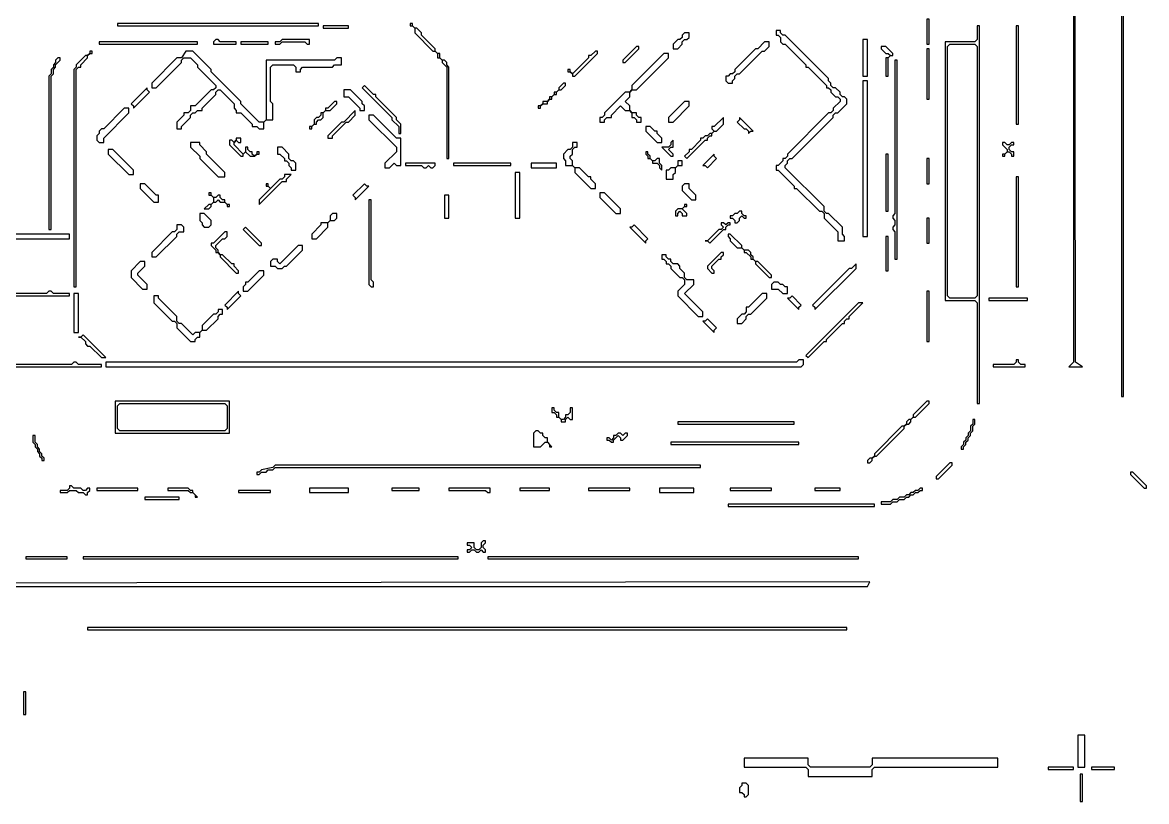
# Model space of a CAD drawing. Header units: metres. Extents: x 0 to 1023, y 1 to 1024.
# Drawn here: x 518.5 to 1010, y 17 to 357.5 of the extents above; entities that cross this region are included whole.
import ezdxf

# ---------------------------------------------------------------- set-up
doc = ezdxf.new("R2010")
doc.units = ezdxf.units.M
doc.layers.add('A-DETAIL', color=2, linetype='Continuous')
doc.layers.add('A-WALL', color=1, linetype='Continuous')

msp = doc.modelspace()

# ---------------------------------------------------------------- linework, layer by layer
at = {"layer": 'A-DETAIL'}
for points in [[(978, 850), (978, 209), (976, 207), (982, 207), (979, 209), (978, 850)], [(999, 372), (999, 194), (1000, 194), (1000, 372), (999, 372)], [(914, 359), (914, 348), (915, 348), (915, 359), (914, 359)], [(560, 357), (560, 356), (648, 356), (648, 357), (560, 357)], [(650, 356), (650, 355), (661, 355), (661, 356), (650, 356)], [(688, 357), (688, 356), (689, 356), (690, 355), (690, 353), (698, 345), (699, 345), (700, 344), (700, 342), (701, 342), (702, 341), (702, 340), (704, 338), (704, 298), (705, 298), (705, 338), (704, 339), (704, 340), (703, 341), (702, 341), (701, 342), (701, 344), (700, 344), (699, 345), (699, 346), (693, 352), (693, 353), (691, 355), (690, 355), (689, 356), (689, 357), (688, 357)], [(936, 356), (936, 350), (935, 349), (922, 349), (922, 236), (935, 236), (936, 235), (936, 191), (937, 191), (937, 356), (936, 356)], [(953, 356), (953, 313), (954, 313), (954, 356), (953, 356)], [(552, 349), (552, 348), (595, 348), (595, 349), (552, 349)], [(602, 349), (602, 348), (612, 348), (612, 349), (605, 349), (604, 350), (603, 350), (602, 349)], [(614, 349), (614, 348), (626, 348), (626, 349), (614, 349)], [(629, 349), (629, 348), (631, 348), (632, 349), (642, 349), (643, 348), (644, 348), (644, 350), (632, 350), (631, 349), (629, 349)], [(549, 345), (548, 345), (548, 344), (547, 343), (546, 343), (542, 339), (542, 338), (541, 337), (541, 242), (542, 242), (542, 337), (543, 338), (544, 338), (544, 339), (547, 342), (547, 343), (548, 344), (549, 344), (549, 345)], [(770, 345), (769, 345), (767, 343), (766, 343), (766, 342), (759, 335), (758, 336), (758, 337), (757, 337), (757, 336), (758, 336), (759, 335), (759, 334), (760, 334), (770, 344), (770, 345)], [(788, 347), (787, 347), (781, 341), (781, 340), (782, 340), (788, 346), (788, 347)], [(894, 347), (894, 346), (896, 344), (897, 344), (898, 343), (897, 342), (896, 342), (896, 334), (897, 334), (897, 342), (898, 343), (899, 343), (899, 344), (896, 347), (894, 347)], [(914, 346), (914, 324), (915, 324), (915, 346), (914, 346)], [(924, 348), (935, 348), (936, 347), (936, 238), (935, 237), (924, 237), (923, 238), (923, 347), (924, 348)], [(535, 342), (534, 342), (533, 341), (533, 340), (532, 339), (532, 338), (531, 337), (531, 335), (530, 334), (530, 267), (531, 267), (531, 334), (532, 335), (532, 337), (533, 338), (533, 339), (535, 341), (535, 342)], [(900, 341), (900, 274), (899, 273), (899, 272), (900, 271), (900, 269), (899, 268), (899, 267), (900, 266), (900, 254), (901, 254), (901, 341), (900, 341)], [(668, 330), (667, 329), (680, 316), (680, 315), (683, 312), (683, 309), (684, 309), (684, 313), (682, 315), (682, 316), (673, 325), (673, 326), (672, 326), (668, 330)], [(756, 331), (755, 331), (753, 329), (753, 328), (752, 327), (751, 327), (751, 326), (750, 325), (749, 325), (749, 324), (748, 323), (746, 323), (746, 322), (745, 321), (744, 321), (744, 320), (745, 320), (745, 321), (746, 322), (748, 322), (748, 323), (749, 324), (750, 324), (750, 325), (751, 326), (752, 326), (752, 327), (753, 328), (754, 328), (756, 330), (756, 331)], [(573, 329), (566, 322), (567, 321), (567, 320), (574, 327), (573, 328), (573, 329)], [(656, 323), (655, 323), (652, 320), (651, 320), (651, 319), (650, 318), (649, 318), (649, 317), (648, 316), (647, 316), (646, 315), (646, 313), (645, 312), (644, 312), (644, 311), (645, 311), (645, 312), (646, 313), (647, 313), (647, 314), (648, 315), (649, 315), (650, 316), (650, 318), (651, 319), (653, 319), (656, 322), (656, 323)], [(664, 319), (659, 314), (658, 314), (652, 308), (652, 307), (654, 307), (654, 308), (660, 314), (661, 314), (664, 317), (664, 319)], [(825, 316), (821, 312), (820, 312), (820, 311), (821, 310), (820, 309), (819, 309), (818, 308), (817, 308), (816, 307), (815, 307), (815, 306), (811, 302), (810, 302), (810, 301), (808, 299), (809, 298), (817, 306), (818, 306), (818, 307), (819, 308), (820, 308), (820, 309), (821, 310), (822, 310), (825, 313), (825, 316)], [(832, 316), (832, 315), (831, 314), (834, 311), (835, 311), (836, 310), (836, 309), (837, 310), (838, 310), (832, 316)], [(609, 306), (609, 304), (614, 299), (615, 299), (615, 300), (616, 301), (618, 299), (620, 299), (621, 300), (622, 300), (622, 301), (621, 301), (621, 300), (620, 299), (619, 300), (619, 301), (618, 301), (617, 302), (617, 303), (616, 303), (616, 301), (615, 300), (611, 304), (611, 305), (612, 306), (613, 305), (614, 305), (614, 307), (612, 307), (612, 306), (611, 305), (610, 306), (609, 306)], [(803, 306), (802, 305), (802, 304), (801, 303), (798, 303), (802, 299), (803, 299), (803, 300), (801, 302), (802, 303), (803, 303), (803, 306)], [(947, 305), (947, 304), (949, 302), (949, 301), (948, 300), (947, 300), (947, 299), (948, 299), (948, 300), (949, 301), (950, 301), (951, 300), (951, 299), (952, 299), (952, 301), (951, 301), (950, 302), (950, 303), (951, 304), (952, 304), (952, 305), (951, 305), (950, 304), (949, 304), (948, 305), (947, 305)], [(791, 301), (791, 300), (792, 299), (792, 298), (793, 298), (794, 297), (794, 296), (796, 296), (797, 295), (797, 294), (798, 293), (798, 295), (797, 296), (797, 298), (796, 298), (795, 297), (794, 297), (793, 298), (793, 299), (792, 300), (792, 301), (791, 301)], [(821, 300), (816, 295), (817, 295), (818, 294), (822, 298), (821, 299), (821, 300)], [(896, 300), (896, 275), (897, 275), (897, 300), (896, 300)], [(686, 296), (686, 295), (693, 295), (694, 294), (695, 294), (696, 295), (697, 294), (698, 294), (699, 295), (699, 296), (686, 296)], [(707, 296), (707, 295), (732, 295), (732, 296), (707, 296)], [(914, 298), (914, 287), (915, 287), (915, 298), (914, 298)], [(636, 291), (633, 291), (633, 290), (632, 289), (631, 289), (627, 285), (626, 286), (626, 287), (625, 287), (625, 286), (626, 286), (627, 285), (622, 280), (622, 278), (632, 288), (634, 288), (634, 289), (636, 291)], [(953, 290), (953, 242), (954, 242), (954, 290), (953, 290)], [(670, 286), (669, 286), (668, 287), (663, 282), (664, 281), (664, 280), (670, 286)], [(598, 276), (600, 276), (601, 277), (601, 278), (602, 279), (603, 279), (604, 280), (605, 279), (607, 279), (608, 278), (608, 277), (609, 277), (609, 278), (608, 278), (607, 279), (607, 280), (606, 280), (605, 281), (605, 282), (604, 282), (603, 281), (602, 281), (601, 282), (601, 283), (600, 283), (600, 282), (601, 282), (602, 281), (602, 279), (601, 278), (600, 278), (598, 276)], [(670, 280), (670, 243), (671, 242), (672, 242), (672, 244), (671, 245), (671, 280), (670, 280)], [(809, 278), (808, 278), (808, 277), (807, 276), (805, 276), (804, 275), (804, 273), (805, 273), (805, 274), (806, 275), (807, 274), (807, 273), (809, 273), (809, 274), (807, 276), (808, 277), (809, 277), (809, 278)], [(835, 273), (834, 273), (833, 274), (833, 275), (832, 275), (831, 274), (830, 274), (829, 273), (828, 273), (828, 272), (829, 272), (830, 271), (830, 270), (831, 270), (832, 271), (832, 272), (833, 273), (834, 272), (835, 272), (835, 273)], [(914, 272), (914, 261), (915, 261), (915, 272), (914, 272)], [(607, 266), (602, 261), (601, 261), (601, 260), (603, 258), (603, 257), (604, 257), (605, 256), (605, 255), (612, 248), (613, 248), (613, 249), (611, 251), (611, 252), (610, 252), (606, 256), (605, 256), (604, 257), (604, 258), (603, 259), (603, 260), (606, 263), (607, 263), (608, 264), (608, 266), (607, 266)], [(616, 268), (615, 267), (622, 260), (623, 260), (623, 261), (616, 268)], [(784, 268), (791, 261), (791, 262), (792, 263), (786, 269), (785, 268), (784, 268)], [(828, 270), (827, 270), (826, 269), (825, 270), (824, 270), (824, 269), (825, 268), (824, 267), (823, 267), (818, 262), (817, 262), (818, 262), (819, 261), (825, 267), (826, 267), (826, 268), (827, 269), (828, 269), (828, 270)], [(827, 265), (827, 264), (828, 263), (828, 262), (831, 259), (833, 259), (834, 258), (834, 257), (835, 257), (837, 255), (837, 254), (838, 254), (839, 253), (839, 252), (845, 246), (846, 246), (846, 247), (840, 253), (839, 253), (838, 254), (838, 255), (837, 256), (837, 257), (836, 258), (834, 258), (833, 259), (833, 260), (828, 265), (827, 265)], [(896, 264), (896, 249), (897, 249), (897, 264), (896, 264)], [(825, 257), (824, 257), (818, 251), (818, 250), (820, 248), (821, 248), (821, 249), (820, 250), (820, 251), (823, 254), (824, 254), (824, 255), (825, 256), (825, 257)], [(883, 252), (881, 250), (880, 250), (864, 234), (865, 233), (865, 232), (883, 250), (883, 252)], [(476, 240), (476, 237), (477, 237), (478, 238), (539, 238), (539, 239), (532, 239), (531, 240), (530, 240), (529, 239), (492, 239), (491, 240), (490, 240), (489, 239), (478, 239), (477, 240), (476, 240)], [(613, 240), (607, 234), (608, 233), (608, 232), (614, 238), (613, 239), (613, 240)], [(853, 237), (858, 232), (858, 233), (859, 234), (855, 238), (854, 237), (853, 237)], [(914, 240), (914, 218), (915, 218), (915, 240), (914, 240)], [(941, 237), (941, 236), (958, 236), (958, 237), (941, 237)], [(886, 235), (884, 235), (861, 212), (862, 211), (869, 218), (870, 218), (870, 219), (877, 226), (878, 226), (878, 227), (879, 228), (880, 228), (880, 229), (886, 235)], [(488, 208), (488, 207), (553, 207), (553, 208), (543, 208), (542, 209), (541, 209), (540, 208), (499, 208), (498, 209), (498, 228), (497, 228), (497, 209), (496, 208), (488, 208)], [(816, 227), (821, 222), (821, 223), (822, 224), (818, 228), (817, 227), (816, 227)], [(543, 220), (544, 220), (546, 218), (546, 217), (547, 216), (548, 216), (553, 211), (555, 211), (545, 221), (544, 220), (543, 220)], [(957, 208), (955, 208), (954, 209), (954, 210), (953, 210), (953, 209), (952, 208), (943, 208), (943, 207), (957, 207), (957, 208)], [(559, 192), (559, 178), (609, 178), (609, 192), (559, 192)], [(915, 192), (914, 192), (908, 186), (908, 185), (907, 184), (906, 184), (905, 183), (905, 182), (904, 181), (903, 181), (891, 169), (891, 168), (890, 167), (889, 167), (888, 166), (888, 165), (889, 165), (890, 166), (890, 167), (891, 168), (892, 168), (904, 180), (904, 181), (905, 182), (906, 182), (907, 183), (907, 184), (908, 185), (909, 185), (915, 191), (915, 192)], [(560, 190), (561, 191), (607, 191), (608, 190), (608, 180), (607, 179), (561, 179), (560, 180), (560, 190)], [(750, 189), (750, 187), (751, 187), (752, 186), (752, 185), (753, 185), (754, 184), (754, 183), (756, 183), (756, 184), (757, 185), (758, 184), (759, 184), (759, 189), (758, 189), (758, 187), (757, 186), (756, 186), (756, 185), (755, 184), (754, 184), (753, 185), (753, 187), (752, 187), (751, 188), (751, 189), (750, 189)], [(805, 183), (805, 182), (856, 182), (856, 183), (805, 183)], [(935, 184), (934, 184), (934, 182), (933, 181), (933, 179), (932, 178), (932, 177), (931, 176), (931, 175), (930, 174), (930, 173), (929, 172), (929, 171), (930, 171), (930, 172), (931, 173), (931, 174), (932, 175), (932, 176), (933, 177), (933, 178), (934, 179), (934, 181), (935, 182), (935, 184)], [(523, 177), (523, 174), (524, 173), (524, 172), (525, 171), (525, 170), (526, 169), (526, 168), (527, 167), (527, 166), (528, 166), (528, 167), (527, 168), (527, 169), (526, 170), (526, 171), (525, 172), (525, 173), (524, 174), (524, 177), (523, 177)], [(742, 178), (742, 172), (745, 172), (747, 174), (748, 174), (749, 173), (749, 172), (750, 172), (748, 174), (748, 176), (747, 176), (746, 177), (746, 178), (745, 178), (744, 179), (743, 179), (742, 178)], [(783, 178), (782, 178), (781, 177), (780, 178), (779, 178), (778, 177), (777, 177), (777, 176), (776, 175), (775, 176), (774, 176), (774, 175), (775, 175), (776, 174), (777, 174), (777, 175), (779, 177), (780, 176), (780, 175), (781, 175), (783, 177), (783, 178)], [(802, 174), (802, 173), (858, 173), (858, 174), (802, 174)], [(621, 160), (622, 160), (623, 161), (625, 161), (626, 162), (628, 162), (629, 163), (815, 163), (815, 164), (629, 164), (628, 163), (623, 162), (622, 161), (621, 161), (621, 160)], [(925, 165), (924, 165), (918, 159), (918, 158), (919, 158), (925, 164), (925, 165)], [(1003, 161), (1003, 160), (1009, 154), (1010, 154), (1010, 155), (1004, 161), (1003, 161)], [(535, 152), (538, 152), (539, 153), (542, 153), (543, 152), (545, 152), (546, 151), (547, 151), (547, 152), (548, 153), (548, 154), (547, 154), (546, 153), (545, 153), (544, 154), (541, 154), (540, 155), (539, 155), (539, 154), (538, 153), (535, 153), (535, 152)], [(551, 154), (551, 153), (569, 153), (569, 154), (551, 154)], [(582, 154), (582, 153), (591, 153), (592, 152), (593, 152), (594, 151), (594, 150), (595, 150), (593, 152), (593, 153), (592, 153), (591, 154), (582, 154)], [(613, 153), (613, 152), (627, 152), (627, 153), (613, 153)], [(680, 154), (680, 153), (692, 153), (692, 154), (680, 154)], [(705, 154), (705, 153), (721, 153), (722, 152), (723, 152), (723, 154), (705, 154)], [(736, 154), (736, 153), (749, 153), (749, 154), (736, 154)], [(766, 154), (766, 153), (784, 153), (784, 154), (766, 154)], [(828, 154), (828, 153), (846, 153), (846, 154), (828, 154)], [(865, 154), (865, 153), (876, 153), (876, 154), (865, 154)], [(912, 154), (911, 154), (910, 153), (909, 153), (908, 152), (907, 152), (906, 151), (905, 151), (904, 150), (902, 150), (901, 149), (899, 149), (898, 148), (894, 148), (894, 147), (898, 147), (899, 148), (901, 148), (902, 149), (904, 149), (905, 150), (906, 150), (907, 151), (908, 151), (909, 152), (910, 152), (911, 153), (912, 153), (912, 154)], [(572, 150), (572, 149), (587, 149), (587, 150), (572, 150)], [(827, 147), (827, 146), (891, 146), (891, 147), (827, 147)], [(721, 131), (720, 131), (719, 130), (719, 128), (718, 127), (717, 127), (716, 128), (716, 130), (713, 130), (713, 129), (714, 129), (715, 128), (714, 127), (713, 127), (713, 126), (714, 126), (715, 127), (716, 127), (717, 126), (718, 126), (719, 127), (720, 126), (721, 126), (721, 127), (720, 128), (720, 129), (721, 130), (721, 131)], [(520, 124), (520, 123), (538, 123), (538, 124), (520, 124)], [(545, 124), (545, 123), (709, 123), (709, 124), (545, 124)], [(722, 124), (722, 123), (884, 123), (884, 124), (722, 124)], [(889, 113), (141, 112), (141, 109), (143, 111), (888, 111), (889, 113)], [(547, 93), (547, 92), (879, 92), (879, 93), (547, 93)], [(519, 65), (519, 55), (520, 55), (520, 65), (519, 65)], [(967, 32), (967, 31), (978, 31), (978, 32), (967, 32)], [(986, 32), (986, 31), (996, 31), (996, 32), (986, 32)], [(833, 25), (833, 24), (832, 23), (832, 21), (833, 21), (834, 20), (834, 19), (835, 19), (836, 20), (836, 24), (835, 25), (833, 25)], [(981, 29), (981, 17), (982, 17), (982, 29), (981, 29)]]:
    msp.add_lwpolyline(points, dxfattribs=at)
at = {"layer": 'A-WALL'}
for points in [[(848, 354), (848, 352), (849, 352), (850, 351), (850, 349), (851, 348), (852, 348), (861, 339), (861, 338), (862, 338), (870, 330), (870, 329), (871, 329), (872, 328), (872, 327), (874, 325), (875, 325), (876, 324), (876, 323), (873, 320), (873, 319), (872, 318), (871, 318), (853, 300), (853, 299), (852, 298), (851, 298), (851, 297), (849, 295), (848, 295), (848, 293), (849, 293), (856, 286), (856, 285), (857, 285), (867, 275), (868, 275), (869, 274), (869, 272), (875, 266), (875, 262), (878, 262), (878, 264), (877, 265), (877, 268), (871, 274), (870, 274), (869, 275), (869, 277), (852, 294), (852, 295), (853, 296), (853, 297), (854, 298), (855, 298), (873, 316), (873, 317), (874, 318), (875, 318), (879, 322), (879, 324), (878, 325), (877, 325), (876, 326), (876, 327), (874, 329), (873, 329), (872, 330), (872, 331), (871, 332), (871, 333), (852, 352), (851, 352), (850, 353), (850, 354), (848, 354)], [(810, 353), (808, 353), (807, 352), (807, 351), (806, 350), (805, 350), (803, 348), (803, 346), (805, 346), (807, 348), (807, 349), (808, 350), (809, 350), (810, 351), (810, 353)], [(845, 349), (843, 349), (840, 346), (839, 346), (830, 337), (830, 336), (829, 335), (828, 335), (827, 334), (826, 334), (826, 332), (827, 331), (829, 331), (829, 332), (830, 333), (830, 334), (831, 335), (832, 335), (842, 345), (843, 345), (845, 347), (845, 349)], [(886, 350), (886, 334), (888, 334), (888, 350), (886, 350)], [(575, 329), (577, 329), (588, 340), (588, 341), (589, 342), (592, 342), (595, 339), (595, 338), (603, 330), (603, 329), (602, 328), (601, 328), (594, 321), (592, 321), (592, 319), (591, 318), (589, 318), (589, 317), (586, 314), (586, 311), (588, 311), (588, 312), (592, 316), (592, 317), (593, 318), (594, 318), (595, 319), (597, 319), (597, 320), (603, 326), (603, 327), (604, 328), (605, 328), (611, 322), (611, 320), (612, 319), (612, 318), (614, 318), (619, 313), (619, 312), (621, 312), (622, 311), (624, 311), (624, 314), (625, 315), (628, 315), (628, 322), (627, 323), (627, 338), (628, 339), (637, 339), (638, 338), (638, 336), (640, 336), (640, 337), (641, 338), (654, 338), (655, 339), (658, 339), (658, 342), (656, 342), (655, 341), (625, 341), (625, 315), (624, 314), (622, 314), (614, 322), (614, 323), (601, 336), (601, 337), (593, 345), (590, 345), (588, 342), (586, 342), (575, 331), (575, 329)], [(801, 344), (799, 344), (785, 330), (785, 328), (784, 327), (782, 327), (773, 318), (773, 317), (772, 316), (771, 316), (771, 314), (773, 314), (773, 315), (774, 316), (776, 316), (776, 317), (780, 321), (782, 319), (784, 319), (785, 318), (785, 316), (786, 316), (787, 315), (787, 314), (789, 314), (789, 316), (788, 316), (787, 317), (787, 318), (785, 318), (784, 319), (784, 321), (782, 323), (784, 325), (784, 327), (785, 328), (787, 328), (801, 342), (801, 344)], [(886, 332), (886, 264), (888, 264), (888, 332), (886, 332)], [(659, 328), (659, 325), (661, 325), (666, 320), (666, 319), (668, 319), (668, 321), (667, 322), (667, 323), (662, 328), (659, 328)], [(565, 320), (563, 320), (554, 311), (553, 311), (552, 310), (552, 309), (551, 308), (551, 306), (552, 305), (554, 305), (554, 307), (565, 318), (565, 320)], [(810, 323), (808, 323), (801, 316), (801, 314), (803, 314), (810, 321), (810, 323)], [(670, 317), (670, 315), (682, 303), (682, 301), (677, 296), (677, 294), (679, 294), (681, 296), (682, 295), (684, 295), (684, 307), (682, 307), (672, 317), (670, 317)], [(791, 312), (791, 310), (796, 305), (798, 305), (798, 307), (796, 309), (796, 310), (795, 310), (793, 312), (791, 312)], [(592, 305), (592, 303), (596, 299), (596, 298), (604, 290), (607, 290), (607, 292), (599, 300), (599, 301), (596, 304), (596, 305), (592, 305)], [(759, 305), (759, 303), (758, 302), (757, 302), (755, 300), (755, 298), (756, 297), (756, 295), (759, 295), (760, 294), (760, 292), (767, 285), (769, 285), (769, 287), (767, 289), (767, 290), (766, 290), (762, 294), (760, 294), (759, 295), (759, 297), (758, 298), (758, 299), (759, 300), (759, 302), (760, 303), (761, 303), (761, 305), (759, 305)], [(556, 302), (556, 300), (565, 291), (567, 291), (567, 293), (558, 302), (556, 302)], [(630, 303), (630, 300), (631, 300), (633, 298), (633, 297), (634, 297), (635, 296), (635, 295), (636, 294), (636, 293), (638, 293), (638, 296), (637, 297), (636, 297), (635, 298), (635, 300), (632, 303), (630, 303)], [(741, 296), (741, 294), (752, 294), (752, 296), (741, 296)], [(807, 297), (805, 297), (805, 295), (804, 294), (802, 294), (801, 293), (800, 293), (800, 289), (803, 289), (803, 291), (804, 292), (804, 294), (805, 295), (807, 295), (807, 297)], [(734, 292), (734, 272), (736, 272), (736, 292), (734, 292)], [(570, 287), (570, 285), (576, 279), (578, 279), (578, 282), (577, 282), (572, 287), (570, 287)], [(808, 287), (807, 286), (807, 284), (811, 280), (813, 280), (813, 282), (810, 285), (810, 287), (808, 287)], [(703, 282), (703, 272), (705, 272), (705, 282), (703, 282)], [(771, 283), (771, 281), (778, 274), (780, 274), (780, 276), (773, 283), (771, 283)], [(596, 274), (596, 271), (597, 270), (597, 269), (598, 268), (600, 268), (601, 269), (601, 271), (598, 274), (596, 274)], [(656, 274), (654, 274), (653, 273), (653, 271), (652, 270), (649, 270), (649, 269), (645, 265), (645, 263), (647, 263), (652, 268), (652, 270), (653, 271), (655, 271), (656, 272), (656, 274)], [(589, 268), (588, 269), (586, 269), (586, 267), (585, 266), (584, 266), (575, 257), (575, 255), (577, 255), (586, 264), (586, 265), (587, 266), (589, 266), (589, 268)], [(477, 265), (477, 263), (539, 263), (539, 265), (477, 265)], [(641, 260), (639, 260), (631, 252), (630, 253), (630, 254), (628, 254), (627, 253), (627, 251), (629, 251), (630, 250), (632, 250), (633, 251), (634, 251), (641, 258), (641, 260)], [(798, 256), (798, 254), (799, 254), (800, 253), (800, 252), (801, 252), (802, 251), (802, 250), (806, 246), (807, 246), (808, 245), (808, 243), (805, 240), (805, 238), (814, 229), (816, 229), (816, 231), (808, 239), (812, 243), (812, 245), (809, 245), (808, 246), (808, 248), (806, 250), (806, 251), (805, 252), (803, 252), (802, 253), (802, 254), (801, 254), (800, 255), (800, 256), (798, 256)], [(570, 253), (566, 249), (566, 246), (571, 241), (573, 241), (573, 243), (569, 247), (569, 248), (572, 251), (572, 253), (570, 253)], [(624, 249), (622, 249), (617, 244), (616, 244), (616, 243), (615, 242), (615, 240), (617, 240), (624, 247), (624, 249)], [(846, 243), (846, 241), (849, 241), (851, 239), (853, 239), (853, 242), (852, 242), (851, 243), (850, 243), (849, 244), (847, 244), (846, 243)], [(541, 239), (541, 222), (543, 222), (543, 239), (541, 239)], [(576, 238), (576, 235), (584, 227), (585, 227), (586, 226), (586, 224), (592, 218), (594, 218), (594, 219), (595, 220), (596, 220), (596, 222), (597, 223), (599, 223), (604, 228), (604, 229), (605, 230), (606, 230), (606, 232), (604, 232), (604, 231), (603, 230), (602, 230), (597, 225), (597, 223), (596, 222), (594, 222), (593, 221), (588, 226), (587, 226), (586, 227), (586, 229), (578, 237), (578, 238), (576, 238)], [(844, 239), (842, 239), (836, 233), (835, 233), (835, 231), (834, 230), (833, 230), (831, 228), (831, 226), (833, 226), (835, 228), (835, 229), (836, 230), (837, 230), (844, 237), (844, 239)], [(860, 210), (858, 210), (857, 209), (555, 209), (555, 207), (859, 207), (860, 208), (860, 210)], [(644, 154), (644, 152), (661, 152), (661, 154), (644, 154)], [(797, 154), (797, 152), (812, 152), (812, 154), (797, 154)], [(980, 46), (980, 32), (983, 32), (983, 46), (980, 46)], [(834, 36), (834, 32), (861, 32), (862, 31), (862, 28), (890, 28), (890, 31), (891, 32), (945, 32), (945, 36), (890, 36), (890, 33), (889, 32), (863, 32), (862, 33), (862, 36), (834, 36)]]:
    msp.add_lwpolyline(points, dxfattribs=at)

doc.saveas('drawing.dxf')
